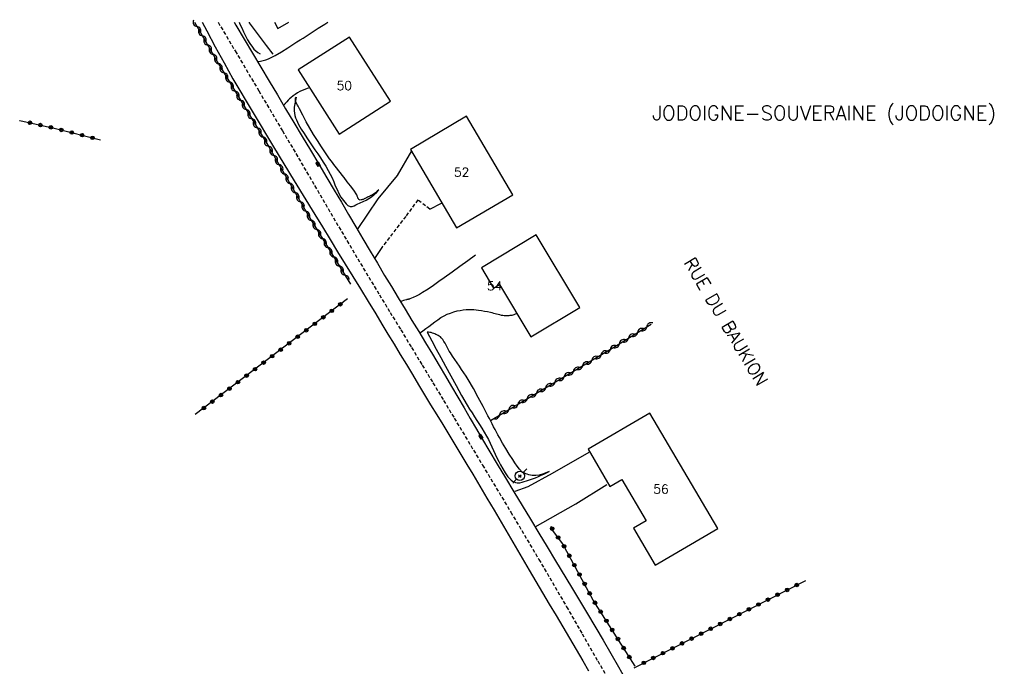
# Model space of a CAD drawing. Header units: millimetres. Extents: x 183000 to 184001, y 152999 to 154000.
# Drawn here: x 183349.1 to 183485.4, y 153909.5 to 154000.4 of the extents above; entities that cross this region are included whole.
import ezdxf
from ezdxf.enums import TextEntityAlignment as Align

# ---------------------------------------------------------------- set-up
doc = ezdxf.new("R2010")
doc.units = ezdxf.units.MM
doc.linetypes.add('DASHED', pattern=[0.75, 0.5, -0.25])
doc.layers.get('0').update_dxf_attribs({"linetype": 'CONTINUOUS'})
for name, color, linetype in [('W0001', 6, 'DASHED'), ('W0008', 7, 'CONTINUOUS'), ('W0017', 7, 'CONTINUOUS'), ('W0101', 7, 'CONTINUOUS'), ('W0112', 1, 'DASHED'), ('W0211', 2, 'CONTINUOUS'), ('W0214', 2, 'CONTINUOUS'), ('W0310', 3, 'CONTINUOUS'), ('W0323', 7, 'CONTINUOUS'), ('W0401', 7, 'CONTINUOUS'), ('W0473', 7, 'CONTINUOUS'), ('W0980', 7, 'CONTINUOUS'), ('W0989', 7, 'CONTINUOUS'), ('W0991', 7, 'CONTINUOUS')]:
    doc.layers.add(name, color=color, linetype=linetype)
doc.styles.get("Standard").update_dxf_attribs({"font": 'romans.shx', "width": 0.85})

# ---------------------------------------------------------------- blocks, each defined once
blk = doc.blocks.new('T401')
for p, q in [((-0.3, 0.3), (0, 0.3)), ((-0.3, -0.25), (-0.3, 0.3)), ((-0.3, 0.15), (0, 0.15)), ((-0.3, 0), (0, 0)), ((0, 0.3), (0, -0.25)), ((-0.3, -0.15), (0, -0.15)), ((-0.3, -0.25), (-0.3, -0.3)), ((-0.3, -0.3), (0, -0.3)), ((0, -0.3), (0, -0.25))]:
    blk.add_line(p, q)
blk = doc.blocks.new('T473')
for p, q in [((-0.166667, 0.166667), (0.166667, -0.166667)), ((-0.166667, -0.166667), (0.166667, 0.166667)), ((0.500001, 0.500001), (1.000002, 1.000002)), ((-1.000002, -1.000002), (-0.500001, -0.500001))]:
    blk.add_line(p, q)
blk.add_ellipse((0, 0), major_axis=(0.471405, 0.471405), ratio=1, start_param=5.4977871438, end_param=11.780972451)
blk = doc.blocks.new('t310o')
at = {"color": 0, "linetype": 'Continuous'}
for centre, start, end in [((-0.5, 0.38), 216.8699, 323.1304), ((0.5, -0.37), 36.8699, 143.1303)]:
    blk.add_arc(centre, 0.625, start, end, dxfattribs=at)
blk = doc.blocks.new('t323o')
at = {"color": 0, "linetype": 'Continuous'}
for radius in [0.25, 0.15]:
    blk.add_circle((0, 0), radius, dxfattribs=at)

msp = doc.modelspace()

# ---------------------------------------------------------------- linework, layer by layer
at = {"layer": 'W0001'}
msp.add_lwpolyline([(183376.94, 154000), (183379.33, 153995.99), (183382.63, 153990.41), (183385.93, 153984.83), (183387.45, 153982.27), (183388.95, 153979.7), (183390.45, 153977.14), (183391.95, 153974.57), (183393.46, 153972), (183394.97, 153969.44), (183396.49, 153966.88), (183398.02, 153964.33), (183399.52, 153961.86), (183401.01, 153959.4), (183402.51, 153956.94), (183404.01, 153954.47), (183405.51, 153952.01), (183407, 153949.54), (183408.5, 153947.07), (183409.98, 153944.6), (183413.94, 153938.02), (183417.9, 153931.43), (183421.83, 153924.82), (183425.71, 153918.19), (183427.89, 153914.4), (183430.06, 153910.61), (183432.25, 153906.83)], dxfattribs=at)
at = {"layer": 'W0008'}
for points in [[(183374.71, 154000), (183375.34, 153998.8), (183376.55, 153996.55), (183377.77, 153994.32), (183379.02, 153992.1), (183381.83, 153987.31), (183384.69, 153982.57), (183387.58, 153977.83), (183390.47, 153973.1), (183391.53, 153971.36), (183392.6, 153969.62), (183393.66, 153967.88), (183394.73, 153966.14), (183395.8, 153964.41), (183396.87, 153962.67), (183397.93, 153960.93), (183398.99, 153959.19), (183399.85, 153957.77), (183400.71, 153956.36), (183401.57, 153954.94), (183402.42, 153953.52), (183403.28, 153952.1), (183404.13, 153950.68), (183404.99, 153949.27), (183405.84, 153947.85), (183406.68, 153946.46), (183407.53, 153945.07), (183408.38, 153943.68), (183409.22, 153942.29), (183410.07, 153940.9), (183410.91, 153939.51), (183411.75, 153938.12), (183412.58, 153936.73), (183413.57, 153935.05), (183414.56, 153933.38), (183415.55, 153931.7), (183416.53, 153930.02), (183417.51, 153928.34), (183418.49, 153926.66), (183419.47, 153924.98), (183420.46, 153923.3), (183421.4, 153921.72), (183422.34, 153920.13), (183423.29, 153918.55), (183424.24, 153916.97), (183425.19, 153915.39), (183426.13, 153913.8), (183427.06, 153912.21), (183427.98, 153910.61), (183428.76, 153909.23)], [(183379.18, 154000), (183379.41, 153999.62), (183380.58, 153997.65), (183381.75, 153995.69), (183382.92, 153993.72), (183384.08, 153991.78), (183385.23, 153989.85), (183386.39, 153987.91), (183387.55, 153985.97), (183388.71, 153984.03), (183389.86, 153982.09), (183391.02, 153980.16), (183392.17, 153978.22), (183393.18, 153976.51), (183394.19, 153974.81), (183395.2, 153973.1), (183396.2, 153971.39), (183397.21, 153969.69), (183398.21, 153967.98), (183399.23, 153966.28), (183400.24, 153964.57), (183401.19, 153963), (183402.14, 153961.42), (183403.1, 153959.84), (183404.06, 153958.27), (183405.02, 153956.7), (183405.97, 153955.12), (183406.93, 153953.54), (183407.87, 153951.96), (183408.75, 153950.49), (183409.62, 153949), (183410.49, 153947.52), (183411.35, 153946.04), (183412.22, 153944.55), (183413.08, 153943.07), (183413.95, 153941.59), (183414.83, 153940.11), (183415.99, 153938.17), (183417.15, 153936.23), (183418.32, 153934.3), (183419.49, 153932.37), (183420.66, 153930.43), (183421.83, 153928.5), (183423, 153926.57), (183424.17, 153924.63), (183426.39, 153920.92), (183428.61, 153917.22), (183430.82, 153913.51), (183432.99, 153909.77), (183433.81, 153908.31)]]:
    msp.add_lwpolyline(points, dxfattribs=at)
at = {"layer": 'W0017'}
for points in [[(183382.46, 153994.5), (183382.85, 153994.56), (183383.24, 153994.66), (183383.63, 153994.77), (183384, 153994.91), (183384.93, 153995.36), (183385.82, 153995.89), (183386.68, 153996.45), (183387.55, 153997), (183387.98, 153997.26), (183388.4, 153997.53), (183388.83, 153997.8), (183389.25, 153998.08), (183389.68, 153998.35), (183390.1, 153998.62), (183390.53, 153998.89), (183390.96, 153999.16), (183391.89, 153999.75), (183392.3, 154000)], [(183389.77, 153990.83), (183389.41, 153990.73), (183389.06, 153990.61), (183388.72, 153990.47), (183388.39, 153990.31), (183388.06, 153990.12), (183387.74, 153989.91), (183387.44, 153989.69), (183387.14, 153989.45), (183386.94, 153989.27), (183386.75, 153989.08), (183386.57, 153988.88), (183386.38, 153988.69), (183386.31, 153988.61), (183386.24, 153988.54), (183386.17, 153988.46), (183386.11, 153988.38)], [(183396.46, 153970.98), (183399.35, 153975.27), (183402.03, 153978.54), (183404.06, 153982)], [(183406.57, 153973.86), (183408.22, 153974.7)], [(183399.94, 153968.61), (183398.84, 153966.94)], [(183412.96, 153967.42), (183411.87, 153966.62), (183410.78, 153965.82), (183409.68, 153965.03), (183408.58, 153964.25), (183407.83, 153963.72), (183407.08, 153963.18), (183406.32, 153962.66), (183405.54, 153962.17), (183405.11, 153961.92), (183404.67, 153961.68), (183404.22, 153961.46), (183403.76, 153961.27), (183403.7, 153961.25), (183403.64, 153961.24), (183403.59, 153961.23), (183403.53, 153961.21), (183403.47, 153961.2), (183403.41, 153961.19), (183403.36, 153961.18), (183403.3, 153961.16), (183403.09, 153961.1), (183402.88, 153961.04), (183402.67, 153960.97), (183402.47, 153960.9)], [(183405.14, 153956.47), (183405.57, 153956.8), (183406, 153957.12), (183406.43, 153957.44), (183406.87, 153957.75), (183407.29, 153958.06), (183407.7, 153958.37), (183408.13, 153958.66), (183408.58, 153958.92), (183409.01, 153959.13), (183409.46, 153959.31), (183409.92, 153959.47), (183410.39, 153959.6), (183410.8, 153959.68), (183411.22, 153959.75), (183411.64, 153959.79), (183412.07, 153959.81), (183412.39, 153959.81), (183412.72, 153959.8), (183413.04, 153959.77), (183413.37, 153959.73), (183413.79, 153959.67), (183414.21, 153959.59), (183414.63, 153959.5), (183415.04, 153959.41), (183415.26, 153959.36), (183415.48, 153959.3), (183415.69, 153959.24), (183415.91, 153959.19), (183416.12, 153959.13), (183416.34, 153959.08), (183416.56, 153959.03), (183416.78, 153959), (183416.97, 153958.98), (183417.15, 153958.97), (183417.34, 153958.97), (183417.53, 153958.97), (183417.67, 153958.98), (183417.81, 153958.99), (183417.94, 153959), (183418.08, 153959.03), (183418.24, 153959.07), (183418.39, 153959.12), (183418.55, 153959.18), (183418.7, 153959.24)], [(183428.82, 153939.78), (183423.68, 153936.86), (183420.29, 153934.99), (183418.48, 153934.32)], [(183421.3, 153929.39), (183426.98, 153932.61), (183431.36, 153935.29)]]:
    msp.add_lwpolyline(points, dxfattribs=at)
at = {"layer": 'W0101'}
msp.add_lwpolyline([(183384.82, 154000), (183385.29, 153999.15), (183386.82, 154000)], dxfattribs=at)
for points in [[(183388.14, 153993.34), (183393.88, 153984.36), (183401.06, 153988.94), (183395.32, 153997.93), (183388.14, 153993.34)], [(183403.84, 153982.22), (183410.31, 153971.21), (183418.17, 153975.83), (183411.71, 153986.84), (183403.84, 153982.22)], [(183427.56, 153960.07), (183421.47, 153970.25), (183413.78, 153965.64), (183415.48, 153962.79), (183416.31, 153963.28), (183420.68, 153955.96), (183427.56, 153960.07)], [(183428.72, 153940.23), (183431.78, 153935.02), (183433.44, 153935.99), (183436.82, 153930.24), (183435.05, 153929.21), (183438.11, 153924.01), (183446.85, 153929.15), (183437.36, 153945.3), (183428.72, 153940.23)]]:
    msp.add_lwpolyline(points, close=True, dxfattribs=at)
at = {"layer": 'W0112'}
msp.add_lwpolyline([(183406.57, 153973.86), (183404.89, 153975.13), (183403.19, 153972.83), (183399.94, 153968.61)], dxfattribs=at)
at = {"layer": 'W0211'}
for points in [[(183384.65, 153995.56), (183384.34, 153995.95), (183384.03, 153996.34), (183383.73, 153996.74), (183383.43, 153997.13), (183382.73, 153998.07), (183382.03, 153999), (183381.35, 153999.95), (183381.31, 154000)], [(183399.45, 153976.56), (183399.21, 153976.35), (183398.95, 153976.14), (183398.68, 153975.95), (183398.4, 153975.78), (183398.32, 153975.74), (183398.24, 153975.7), (183398.16, 153975.66), (183398.08, 153975.62), (183398, 153975.59), (183397.91, 153975.55), (183397.83, 153975.52), (183397.75, 153975.48), (183397.68, 153975.44), (183397.6, 153975.4), (183397.53, 153975.36), (183397.46, 153975.32), (183397.39, 153975.28), (183397.31, 153975.24), (183397.23, 153975.21), (183397.15, 153975.18), (183397.06, 153975.15), (183396.95, 153975.13), (183396.83, 153975.12), (183396.72, 153975.16), (183396.63, 153975.22), (183396.57, 153975.31), (183396.51, 153975.4), (183396.48, 153975.5), (183396.45, 153975.59), (183396.42, 153975.68), (183396.39, 153975.77), (183396.34, 153975.86), (183395.92, 153976.49), (183395.47, 153977.1), (183395.01, 153977.69), (183394.56, 153978.3), (183394.31, 153978.62), (183394.06, 153978.95), (183393.8, 153979.27), (183393.55, 153979.59), (183393.29, 153979.91), (183393.04, 153980.24), (183392.79, 153980.56), (183392.55, 153980.89), (183391.97, 153981.73), (183391.4, 153982.58), (183390.85, 153983.44), (183390.31, 153984.3), (183389.78, 153985.18), (183389.27, 153986.08), (183388.78, 153986.98), (183388.33, 153987.9), (183388.24, 153988.07), (183388.14, 153988.24), (183388.04, 153988.4), (183387.94, 153988.57), (183387.85, 153988.75), (183387.79, 153988.95), (183387.75, 153989.15), (183387.76, 153989.37), (183387.78, 153989.41), (183387.8, 153989.45), (183387.83, 153989.48), (183387.87, 153989.5)], [(183423.27, 153937.13), (183422.82, 153936.92), (183422.35, 153936.75), (183421.87, 153936.63), (183421.38, 153936.56), (183421.13, 153936.56), (183420.88, 153936.58), (183420.64, 153936.62), (183420.4, 153936.67), (183420.17, 153936.74), (183419.94, 153936.81), (183419.72, 153936.92), (183419.51, 153937.05), (183419.11, 153937.44), (183418.77, 153937.89), (183418.48, 153938.35), (183418.18, 153938.81), (183417.69, 153939.56), (183417.22, 153940.32), (183416.76, 153941.09), (183416.32, 153941.87), (183416.1, 153942.25), (183415.9, 153942.63), (183415.7, 153943.01), (183415.49, 153943.39), (183415.3, 153943.78), (183415.1, 153944.16), (183414.9, 153944.54), (183414.69, 153944.93), (183414.02, 153946.2), (183413.34, 153947.47), (183412.66, 153948.74), (183411.93, 153949.99), (183411.64, 153950.46), (183411.33, 153950.93), (183411.02, 153951.4), (183410.7, 153951.86), (183410.38, 153952.32), (183410.06, 153952.79), (183409.75, 153953.25), (183409.44, 153953.72), (183409.28, 153953.99), (183409.14, 153954.26), (183409, 153954.53), (183408.86, 153954.8), (183408.71, 153955.08), (183408.55, 153955.34), (183408.37, 153955.6), (183408.17, 153955.83), (183408.04, 153955.96), (183407.89, 153956.06), (183407.73, 153956.15), (183407.57, 153956.24), (183407.42, 153956.32), (183407.27, 153956.39), (183407.11, 153956.46), (183406.95, 153956.51), (183406.77, 153956.56), (183406.58, 153956.59), (183406.39, 153956.61), (183406.19, 153956.62)]]:
    msp.add_lwpolyline(points, dxfattribs=at)
at = {"layer": 'W0214'}
for points in [[(183379.89, 154000), (183380, 153999.76), (183380.25, 153999.21), (183380.5, 153998.65), (183380.77, 153998.1), (183381.05, 153997.56), (183381.37, 153997.04), (183381.73, 153996.54), (183381.96, 153996.26), (183382.23, 153996.01), (183382.51, 153995.79), (183382.81, 153995.59)], [(183387.87, 153989.5), (183387.82, 153989.27), (183387.77, 153989.04), (183387.72, 153988.81), (183387.68, 153988.58), (183387.64, 153988.34), (183387.6, 153988.1), (183387.57, 153987.85), (183387.57, 153987.61), (183387.61, 153987.28), (183387.68, 153986.96), (183387.78, 153986.64), (183387.9, 153986.33), (183388.21, 153985.68), (183388.58, 153985.06), (183388.97, 153984.45), (183389.36, 153983.84), (183389.73, 153983.27), (183390.11, 153982.7), (183390.49, 153982.13), (183390.88, 153981.57), (183391.27, 153981.01), (183391.65, 153980.44), (183392.01, 153979.86), (183392.36, 153979.27), (183392.64, 153978.75), (183392.89, 153978.22), (183393.12, 153977.67), (183393.34, 153977.13), (183393.58, 153976.59), (183393.84, 153976.05), (183394.13, 153975.54), (183394.48, 153975.05), (183394.66, 153974.81), (183394.86, 153974.57), (183395.11, 153974.36), (183395.42, 153974.24), (183395.7, 153974.24), (183395.96, 153974.33), (183396.2, 153974.45), (183396.42, 153974.56), (183396.83, 153974.73), (183397.24, 153974.9), (183397.64, 153975.09), (183398.02, 153975.32), (183398.41, 153975.59), (183398.78, 153975.89), (183399.13, 153976.22), (183399.45, 153976.56)], [(183406.19, 153956.62), (183406.83, 153955.43), (183407.47, 153954.25), (183408.12, 153953.06), (183408.77, 153951.88), (183409.51, 153950.51), (183410.26, 153949.14), (183411.02, 153947.77), (183411.8, 153946.41), (183412.13, 153945.87), (183412.47, 153945.33), (183412.81, 153944.79), (183413.16, 153944.26), (183413.51, 153943.72), (183413.85, 153943.18), (183414.18, 153942.64), (183414.5, 153942.08), (183414.77, 153941.59), (183415.01, 153941.08), (183415.25, 153940.58), (183415.48, 153940.06), (183415.71, 153939.55), (183415.95, 153939.04), (183416.21, 153938.54), (183416.48, 153938.05), (183416.79, 153937.49), (183417.1, 153936.93), (183417.48, 153936.38), (183417.94, 153935.91), (183418.14, 153935.78), (183418.35, 153935.67), (183418.57, 153935.6), (183418.81, 153935.56), (183419.14, 153935.56), (183419.47, 153935.62), (183419.79, 153935.71), (183420.11, 153935.81), (183420.53, 153935.94), (183420.94, 153936.09), (183421.35, 153936.26), (183421.76, 153936.43), (183422.14, 153936.59), (183422.52, 153936.77), (183422.9, 153936.95), (183423.27, 153937.13)]]:
    msp.add_lwpolyline(points, dxfattribs=at)
at = {"layer": 'W0310'}
for points in [[(183373.64, 154000), (183376.99, 153994.18), (183384.03, 153982.57), (183389.71, 153972.69), (183395.48, 153963.33)], [(183415.04, 153944.28), (183432.07, 153954.37), (183437.54, 153957.77)]]:
    msp.add_lwpolyline(points, dxfattribs=at)
at = {"layer": 'W0323'}
for points in [[(183349.14, 153986.27), (183349.2, 153986.25), (183354.18, 153985.14), (183360.48, 153983.55)], [(183395.07, 153961.3), (183373.75, 153945.1)], [(183435.29, 153909.88), (183429.44, 153919.13), (183425.14, 153927.06), (183423.79, 153928.88), (183423.57, 153929.42)], [(183435.18, 153909.66), (183459.19, 153921.88)]]:
    msp.add_lwpolyline(points, dxfattribs=at)

# ---------------------------------------------------------------- block references
at = {"layer": 'W0310'}
for p, rotation in [((183373.98, 153999.41), 299.9759954696793), ((183374.73, 153998.11), 299.9759954696793), ((183375.48, 153996.81), 299.9759954696793), ((183376.23, 153995.51), 299.9759954696793), ((183376.98, 153994.21), 299.9759954696793), ((183377.75, 153992.93), 301.2189533269443), ((183378.53, 153991.64), 301.2189533269443), ((183379.31, 153990.36), 301.2189533269443), ((183380.09, 153989.08), 301.2189533269443), ((183380.86, 153987.79), 301.2189533269443), ((183381.64, 153986.51), 301.2189533269443), ((183382.42, 153985.23), 301.2189533269443), ((183383.2, 153983.95), 301.2189533269443), ((183383.97, 153982.66), 301.2189533269443), ((183384.72, 153981.36), 299.9141936605306), ((183385.47, 153980.06), 299.9141936605306), ((183386.22, 153978.76), 299.9141936605306), ((183386.97, 153977.46), 299.9141936605306), ((183387.72, 153976.16), 299.9141936605306), ((183388.46, 153974.86), 299.9141936605306), ((183389.21, 153973.56), 299.9141936605306), ((183389.97, 153972.27), 301.6172891352215), ((183390.76, 153970.99), 301.6172891352215), ((183391.54, 153969.72), 301.6172891352215), ((183392.33, 153968.44), 301.6172891352215), ((183393.12, 153967.16), 301.6172891352215), ((183393.9, 153965.88), 301.6172891352215), ((183394.69, 153964.61), 301.6172891352215), ((183436.92, 153957.38), 31.81098067443704), ((183435.64, 153956.59), 31.81098067443704), ((183433.09, 153955.01), 31.81098067443704), ((183434.37, 153955.8), 31.81098067443704), ((183430.53, 153953.46), 30.66869137239871), ((183431.82, 153954.22), 30.66869137239871), ((183427.95, 153951.93), 30.66869137239871), ((183429.24, 153952.69), 30.66869137239871), ((183426.66, 153951.16), 30.66869137239871), ((183424.08, 153949.63), 30.66869137239871), ((183425.37, 153950.4), 30.66869137239871), ((183421.5, 153948.1), 30.66869137239871), ((183422.79, 153948.87), 30.66869137239871), ((183418.91, 153946.57), 30.66869137239871), ((183420.21, 153947.34), 30.66869137239871), ((183417.62, 153945.81), 30.66869137239871), ((183416.33, 153945.04), 30.66869137239871)]:
    msp.add_blockref('t310o', p, dxfattribs=dict(at, rotation=rotation))
at = {"layer": 'W0323'}
for p, rotation in [((183350.61, 153985.94), 347.4387745976255), ((183352.07, 153985.61), 347.4387745976255), ((183353.54, 153985.29), 347.4387745976255), ((183355, 153984.94), 345.7908591121245), ((183356.45, 153984.57), 345.7908591121245), ((183357.9, 153984.2), 345.7908591121245), ((183359.36, 153983.83), 345.7908591121245), ((183394.05, 153960.53), 217.2419548345343), ((183392.86, 153959.62), 217.2419548345343), ((183390.47, 153957.8), 217.2419548345343), ((183391.67, 153958.71), 217.2419548345343), ((183389.28, 153956.9), 217.2419548345343), ((183386.89, 153955.08), 217.2419548345343), ((183388.08, 153955.99), 217.2419548345343), ((183385.7, 153954.17), 217.2419548345343), ((183383.31, 153952.36), 217.2419548345343), ((183384.5, 153953.27), 217.2419548345343), ((183382.11, 153951.45), 217.2419548345343), ((183379.72, 153949.63), 217.2419548345343), ((183380.92, 153950.54), 217.2419548345343), ((183378.53, 153948.73), 217.2419548345343), ((183376.14, 153946.91), 217.2419548345343), ((183377.34, 153947.82), 217.2419548345343), ((183374.95, 153946), 217.2419548345343), ((183423.69, 153929.13), 111.8019401579102), ((183424.52, 153927.89), 126.7333801284481), ((183425.36, 153926.65), 118.4875571443688), ((183426.08, 153925.33), 118.4875571443688), ((183426.79, 153924.01), 118.4875571443688), ((183427.51, 153922.7), 118.4875571443688), ((183428.23, 153921.38), 118.4875571443688), ((183457.91, 153921.23), 26.97828660015035), ((183428.94, 153920.06), 118.4875571443688), ((183455.23, 153919.87), 26.97828660015035), ((183456.57, 153920.55), 26.97828660015035), ((183429.68, 153918.76), 122.2761953327844), ((183452.56, 153918.51), 26.97828660015035), ((183453.9, 153919.19), 26.97828660015035), ((183430.48, 153917.49), 122.2761953327844), ((183449.88, 153917.15), 26.97828660015035), ((183451.22, 153917.83), 26.97828660015035), ((183431.28, 153916.22), 122.2761953327844), ((183447.21, 153915.79), 26.97828660015035), ((183448.55, 153916.47), 26.97828660015035), ((183432.08, 153914.95), 122.2761953327844), ((183444.54, 153914.42), 26.97828660015035), ((183445.87, 153915.11), 26.97828660015035), ((183432.89, 153913.68), 122.2761953327844), ((183441.86, 153913.06), 26.97828660015035), ((183443.2, 153913.74), 26.97828660015035), ((183433.69, 153912.41), 122.2761953327844), ((183439.19, 153911.7), 26.97828660015035), ((183440.53, 153912.38), 26.97828660015035), ((183434.49, 153911.15), 122.2761953327844), ((183436.52, 153910.34), 26.97828660015035), ((183437.85, 153911.02), 26.97828660015035)]:
    msp.add_blockref('t323o', p, dxfattribs=dict(at, rotation=rotation))
at = {"layer": 'W0401'}
for p, rotation in [((183390.79, 153980.08), 210.7687267867655), ((183413.58, 153941.89), 210.4861482004237)]:
    msp.add_blockref('T401', p, dxfattribs=dict(at, rotation=rotation))
at = {"layer": 'W0473'}
msp.add_blockref('T473', (183419.16, 153936.51), dxfattribs=at)

# ---------------------------------------------------------------- texts
at = {"layer": 'W0980'}
msp.add_text('JODOIGNE-SOUVERAINE (JODOIGNE)', height=2, dxfattribs=at).set_placement((183461.75, 153987.16), align=Align.MIDDLE)
at = {"layer": 'W0989'}
msp.add_text('RUE DU BAUKION', height=1.75, rotation=300.7161, dxfattribs=at).set_placement((183448.01, 153958.09), align=Align.MIDDLE_CENTER)
at = {"layer": 'W0991'}
for s, p in [('50', (183394.6, 153991.14)), ('52', (183411.01, 153979.02)), ('54', (183415.65, 153963.11)), ('56', (183438.92, 153934.66))]:
    msp.add_text(s, height=1.25, dxfattribs=at).set_placement(p, align=Align.MIDDLE_CENTER)

doc.saveas('drawing.dxf')
